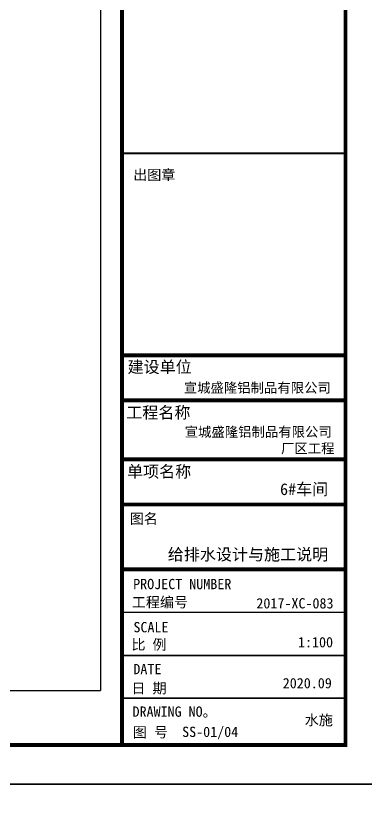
# Model space of a CAD drawing. Extents: x 1036631 to 1215829, y 649019 to 896649.
# Drawn here: x 1146943 to 1155874, y 782659 to 803004 of the extents above; entities that cross this region are included whole.
import ezdxf

# ---------------------------------------------------------------- set-up
doc = ezdxf.new("R2010")
doc.units = 0
doc.header["$LTSCALE"] = 1000
doc.header["$MEASUREMENT"] = 0
for name, color, linetype in [('PUB_TEXT', 7, 'Continuous'), ('PUB_TITLE', 4, 'Continuous'), ('TWT_TITLE', 7, 'Continuous'), ('图框', 7, 'Continuous')]:
    doc.layers.add(name, color=color, linetype=linetype)
doc.styles.add('宋体', font='')
doc.styles.add('黑体', font='simhei.ttf')
doc.styles.get('宋体').set_extended_font_data('NSimSun')

msp = doc.modelspace()

# ---------------------------------------------------------------- linework, layer by layer
at = {"color": 0}
for p in [(1149098, 820600), (1099449, 785804)]:
    msp.add_line(p, (1149098, 785804), dxfattribs=at)
for p, q in [((1149649, 794353), (1155248, 794353)), ((1149649, 793203), (1155250, 793203)), ((1149649, 791699), (1155270, 791699)), ((1149649, 790549), (1155270, 790549))]:
    msp.add_line(p, q)
at = {"layer": 'PUB_TEXT'}
msp.add_line((1149649, 789728), (1149649, 795735), dxfattribs=at)
at = {"layer": 'PUB_TITLE'}
msp.add_lwpolyline([(1096949, 716219), (1215829, 716219), (1215829, 783419), (1096949, 783419)], close=True, dxfattribs=at)
at = {"layer": 'TWT_TITLE'}
msp.add_lwpolyline([(1096949, 783419), (1156349, 783419), (1156349, 825419), (1096949, 825419)], close=True, dxfattribs=at)
at = {"layer": 'TWT_TITLE', "const_width": 100}
msp.add_lwpolyline([(1099449, 784419), (1155349, 784419), (1155349, 824419), (1099449, 824419)], close=True, dxfattribs=at)
at = {"layer": '图框', "color": 4}
msp.add_line((1149649, 824419), (1149649, 784419), dxfattribs=at)
at = {"layer": '图框', "color": 0}
for p, q in [((1149649, 794353), (1155327, 794353)), ((1149649, 788898), (1155349, 788898))]:
    msp.add_line(p, q, dxfattribs=at)
at = {"layer": '图框', "color": 4}
for points, const_width in [([(1149649, 824419), (1149649, 784419)], 98.6), ([(1149649, 794353), (1155327, 794353)], 99.6), ([(1149649, 793203), (1155329, 793203)], 99.6), ([(1149649, 791699), (1155349, 791699)], 99.6), ([(1149649, 790549), (1155349, 790549)], 99.6), ([(1149649, 788898), (1155349, 788898)], 99.6), ([(1149649, 787800), (1155349, 787800)], 40.3), ([(1149649, 786703), (1155349, 786703)], 40.3), ([(1149649, 785614), (1155349, 785614)], 40.3)]:
    msp.add_lwpolyline(points, dxfattribs=dict(at, const_width=const_width))
at = {"layer": '图框', "color": 4, "const_width": 98.6}
msp.add_lwpolyline([(1149649, 824419), (1155349, 824419), (1155349, 784419), (1149649, 784419)], close=True, dxfattribs=at)
at = {"layer": '图框', "color": 0}
for points, const_width in [([(1149649, 799501), (1155349, 799501)], 50), ([(1149649, 794353), (1155327, 794353)], 40.3), ([(1149649, 788898), (1155349, 788898)], 40.3)]:
    msp.add_lwpolyline(points, dxfattribs=dict(at, const_width=const_width))

# ---------------------------------------------------------------- texts
at = {"layer": 'PUB_TEXT'}
for s, height, style, p in [('宣城盛隆铝制品有限公司', 250, '黑体', (1151224, 793401)), ('宣城盛隆铝制品有限公司', 250, '黑体', (1151248, 792276)), ('厂区工程', 250, '黑体', (1153706, 791856)), ('6#车间', 300, '黑体', (1153681, 790790)), ('给排水设计与施工说明', 300, '宋体', (1150817, 789127, 0)), ('2017-XC-083', 262.94, '黑体', (1153076, 787900)), ('1:100', 262.9, '黑体', (1154138, 786909)), ('2020.09', 262.9, '黑体', (1153749, 785864)), ('水施', 262.9, '黑体', (1154310, 784924)), ('SS-01/04', 262.9, '黑体', (1151182, 784623))]:
    msp.add_text(s, height=height, dxfattribs=dict(at, style=style)).set_placement(p)
at = {"layer": '图框', "color": 4, "style": '黑体'}
for s, height, p in [('出图章', 262.9, (1149935, 798821)), ('建设单位', 300, (1149790, 793906)), ('工程名称', 300, (1149757, 792744)), ('单项名称', 300, (1149777, 791240)), ('图名', 262.9, (1149846, 790058)), ('工程编号', 262.9, (1149898, 787927)), ('SCALE', 262.9, (1149940, 787291)), ('比 例', 262.9, (1149889, 786848)), ('DATE', 262.9, (1149938, 786222)), ('日 期', 262.9, (1149889, 785735)), ('DRAWING NO。', 262.94, (1149917, 785138)), ('图 号', 262.9, (1149926, 784613))]:
    msp.add_text(s, height=height, dxfattribs=at).set_placement(p)
at = {"layer": '图框', "color": 0, "style": '黑体'}
msp.add_text('PROJECT NUMBER', height=262.94, dxfattribs=at).set_placement((1149933, 788391))

doc.saveas('drawing.dxf')
